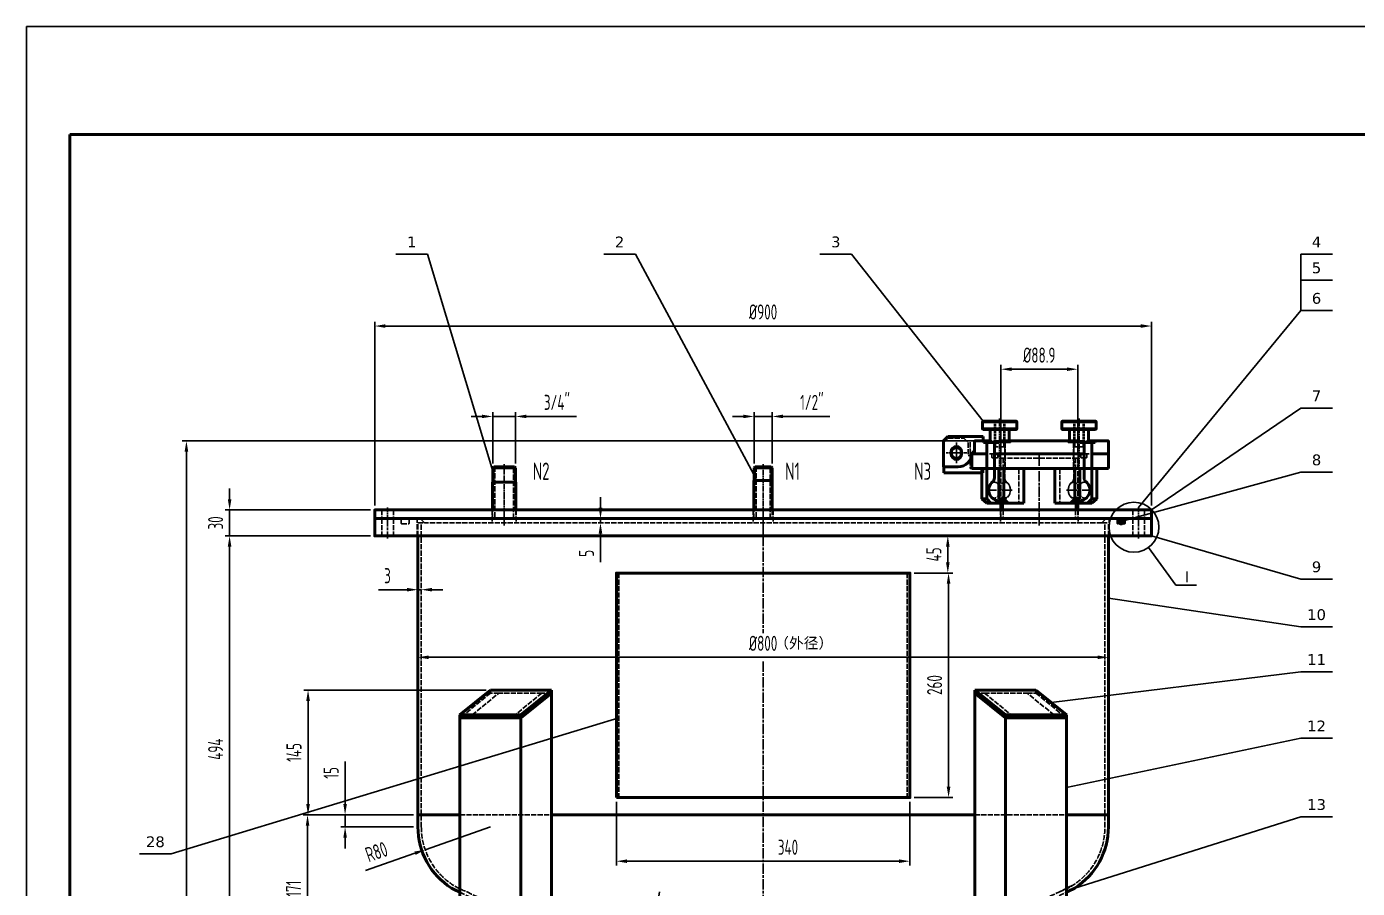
# Model space of a CAD drawing. Header units: millimetres. Extents: x -8455 to -5485, y -2391 to 1814.
# Drawn here: x -8455 to -6914, y 816 to 1814 of the extents above; entities that cross this region are included whole.
import ezdxf
from ezdxf.enums import TextEntityAlignment as Align

# ---------------------------------------------------------------- set-up
doc = ezdxf.new("R2010")
doc.units = ezdxf.units.MM
for name, pattern in [('AM_ISO02W050', [7.5, 6, -1.5]), ('AM_ISO02W050x2', [3.75, 3, -0.75]), ('AM_ISO08W050', [18, 12, -1.5, 3, -1.5]), ('AM_ISO08W050x2', [9, 6, -0.75, 1.5, -0.75])]:
    doc.linetypes.add(name, pattern=pattern)
doc.layers.add('4', color=3, linetype='Continuous')
doc.layers.add('ET', color=7, linetype='Continuous')
for name, color, linetype, lineweight in [('AM_0', 7, 'Continuous', 50), ('AM_0N', 7, 'Continuous', 50), ('AM_3', 6, 'AM_ISO02W050', 25), ('AM_3N', 6, 'AM_ISO02W050', 25), ('AM_4', 3, 'Continuous', 25), ('AM_5', 3, 'Continuous', 25), ('AM_7', 4, 'AM_ISO08W050', 25), ('AM_7N', 4, 'AM_ISO08W050', 25)]:
    doc.layers.add(name, color=color, linetype=linetype, lineweight=lineweight)
doc.styles.add('CT', font='verdana.ttf')
doc.styles.get("Standard").update_dxf_attribs({"font": 'isocp.shx', "width": 0.7})
doc.dimstyles.new('AM_ISO', dxfattribs={"dimtxt": 3.5, "dimasz": 2.5, "dimexe": 1, "dimexo": 1, "dimgap": 1.5, "dimtad": 1, "dimdsep": 46, "dimtxsty": 'Standard', "dimcen": 0, "dimclrd": 256, "dimclre": 256, "dimclrt": 2, "dimadec": 0, "dimazin": 2, "dimtp": 0.1, "dimtm": 0.1, "dimtfac": 0.71, "dimtdec": 3, "dimtmove": 0, "dimatfit": 3, "dimfxl": 0, "dimlwd": -1, "dimlwe": -1, "dimarcsym": 0})
doc.dimstyles.new('AM_ISO$4', dxfattribs={"dimtxt": 3.5, "dimasz": 2.5, "dimexe": 1, "dimexo": 1, "dimgap": 1.5, "dimtad": 1, "dimtoh": 1, "dimdsep": 46, "dimtxsty": 'Standard', "dimcen": 0, "dimclrd": 256, "dimclre": 256, "dimclrt": 2, "dimadec": 0, "dimazin": 2, "dimtp": 0.1, "dimtm": 0.1, "dimtfac": 0.71, "dimtofl": 0, "dimtmove": 0, "dimatfit": 3, "dimfxl": 0, "dimlwd": -1, "dimlwe": -1, "dimarcsym": 0})

# ---------------------------------------------------------------- blocks, each defined once
blk = doc.blocks.new('deckel_ans')
at = {"layer": 'AM_0'}
blk.add_line((397.5, 0), (-397.5, 0), dxfattribs=at)
for points in [[(-450, 0), (-450, 10), (450, 10), (450, 0), (397.5, 0)], [(-397.5, 0), (-450, 0)]]:
    blk.add_lwpolyline(points, dxfattribs=at)
at = {"layer": 'AM_3'}
for p, q in [((-441.75, 10), (-441.75, 0)), ((-428.25, 10), (-428.25, 0)), ((-314, 10), (-314, -5)), ((-286, 10), (-286, -5)), ((-11.5, 10), (-11.5, -5)), ((11.5, 10), (11.5, -5)), ((275, 10), (275, -5)), ((365, 10), (365, -5)), ((428.25, 10), (428.25, 0)), ((441.75, 10), (441.75, 0))]:
    blk.add_line(p, q, dxfattribs=at)
blk.add_lwpolyline([(397.5, 0), (392.5, -5), (-392.5, -5), (-397.5, 0)], dxfattribs=at)
at = {"layer": 'AM_7', "linetype": 'AM_ISO08W050x2'}
for p, q in [((-435, 13), (-435, -3)), ((-300, -8), (-300, 12.73)), ((0, 13), (0, -8)), ((320, 13), (320, -8)), ((435, 13), (435, -3))]:
    blk.add_line(p, q, dxfattribs=at)
blk = doc.blocks.new('nippel3-4_ansAN74062')
at = {"layer": 'AM_0'}
for p, q in [((-13.2205, 58.65), (-11.8705, 60)), ((-13.2205, 58.65), (13.2205, 58.65)), ((-13.2205, 42), (-13.2205, 58.65)), ((-11.8705, 60), (11.8705, 60)), ((11.8705, 60), (13.2205, 58.65)), ((13.2205, 58.65), (13.2205, 42))]:
    blk.add_line(p, q, dxfattribs=at)
blk.add_lwpolyline([(-13.45, 10), (-13.45, 42), (13.45, 42), (13.45, 10)], dxfattribs=at)
at = {"layer": 'AM_3'}
for p, q in [((-10.85, 60), (-10.85, 0)), ((10.85, 0), (10.85, 60))]:
    blk.add_line(p, q, dxfattribs=at)
for points in [[(-13.45, 0), (-13.45, 10)], [(13.45, 10), (13.45, 0)]]:
    blk.add_lwpolyline(points, dxfattribs=at)
at = {"layer": 'AM_4'}
for p, q in [((-12.058945, 59.811555), (-12.058945, 42)), ((12.058945, 59.811555), (12.058945, 42))]:
    blk.add_line(p, q, dxfattribs=at)
at = {"layer": 'AM_7', "linetype": 'AM_ISO08W050x2'}
blk.add_line((0, -2.002261), (0, 63), dxfattribs=at)
blk = doc.blocks.new('nippel1-2_ans8N74062')
at = {"layer": 'AM_0'}
for p, q in [((-10.4775, 58.65), (-9.1275, 60)), ((-10.4775, 58.65), (10.4775, 58.65)), ((-10.4775, 44), (-10.4775, 58.65)), ((-9.1275, 60), (9.1275, 60)), ((9.1275, 60), (10.4775, 58.65)), ((10.4775, 58.65), (10.4775, 44))]:
    blk.add_line(p, q, dxfattribs=at)
blk.add_lwpolyline([(-10.65, 10), (-10.65, 44), (10.65, 44), (10.65, 10)], dxfattribs=at)
at = {"layer": 'AM_3'}
for p, q in [((-8.05, 60), (-8.05, 0)), ((8.05, 0), (8.05, 60))]:
    blk.add_line(p, q, dxfattribs=at)
for points in [[(-10.65, 0), (-10.65, 10)], [(10.65, 10), (10.65, 0)]]:
    blk.add_lwpolyline(points, dxfattribs=at)
at = {"layer": 'AM_4'}
for p, q in [((-9.315945, 59.811555), (-9.315945, 44)), ((9.315945, 59.811555), (9.315945, 44))]:
    blk.add_line(p, q, dxfattribs=at)
at = {"layer": 'AM_7', "linetype": 'AM_ISO08W050x2'}
blk.add_line((0, -3.698493), (0, 63), dxfattribs=at)
blk = doc.blocks.new('flanschoben_ansI774062')
at = {"layer": 'AM_0'}
blk.add_lwpolyline([(-450, 0), (-450, -20), (450, -20), (450, 0)], dxfattribs=at)
at = {"layer": 'AM_3'}
for p, q in [((-441.75, 0), (-441.75, -20)), ((-428.25, 0), (-428.25, -20)), ((-401, -20), (-401, 0)), ((401, -20), (401, 0)), ((428.25, 0), (428.25, -20)), ((441.75, 0), (441.75, -20)), ((-419.5, -0.2), (-419.5, -5.25)), ((-418.75, -6), (-410.75, -6)), ((-410, -5.25), (-410, -0.2)), ((410, -5.25), (410, -0.2)), ((418.75, -6), (410.75, -6)), ((419.5, -0.2), (419.5, -5.25))]:
    blk.add_line(p, q, dxfattribs=at)
blk.add_lwpolyline([(397.5, 0), (-397.5, 0)], dxfattribs=at)
for centre, radius, start, end in [((-419.7, -0.2), 0.2, 0, 90), ((-418.75, -5.25), 0.75, 180, 270), ((-410.75, -5.25), 0.75, 270, 0), ((-409.8, -0.2), 0.2, 90, 180), ((409.8, -0.2), 0.2, 0, 90), ((410.75, -5.25), 0.75, 180, 270), ((418.75, -5.25), 0.75, 270, 0), ((419.7, -0.2), 0.2, 90, 180)]:
    blk.add_arc(centre, radius, start, end, dxfattribs=at)
at = {"layer": 'AM_7'}
for p, q in [((-435, 3), (-435, -23)), ((0, -23), (0, 3)), ((435, 3), (435, -23))]:
    blk.add_line(p, q, dxfattribs=at)
blk = doc.blocks.new('beh鋖ter_ansKGA4062')
at = {"layer": 'AM_0'}
for p, q in [((-400, -338), (-400, -15)), ((400, -338), (400, -15)), ((-400, -338), (-351.3, -338)), ((-400, -352), (-400, -338)), ((-245.3, -338), (245.3, -338)), ((351.3, -338), (400, -338)), ((400, -352), (400, -338))]:
    blk.add_line(p, q, dxfattribs=at)
for centre, radius, start, end in [((-316, -352), 84, 180, 237.536), ((316, -352), 84, 302.464, 0), ((0, 291), 800, 243.169, 243.9491), ((0, 291), 800, 296.0509, 296.831), ((0, 291), 800, 252.1464, 287.8536)]:
    blk.add_arc(centre, radius, start, end, dxfattribs=at)
at = {"layer": 'AM_3'}
for p, q in [((-400, 0), (-392.5, 0)), ((-400, -15), (-400, 0)), ((-396, -338), (-396, 0)), ((392.5, 0), (400, 0)), ((396, -338), (396, 0)), ((400, -15), (400, 0)), ((-396, -352), (-396, -338)), ((-351.3, -338), (-245.3, -338)), ((245.3, -338), (351.3, -338)), ((396, -352), (396, -338))]:
    blk.add_line(p, q, dxfattribs=at)
for centre, radius, start, end in [((-316, -352), 80, 180, 250.2601), ((316, -352), 80, 289.7399, 0), ((0, 291), 800, 243.9491, 252.1464), ((0, 291), 796, 244.4734, 296.8167), ((0, 291), 800, 287.8536, 296.0509)]:
    blk.add_arc(centre, radius, start, end, dxfattribs=at)
at = {"layer": 'AM_7'}
for p, q in [((0, 3), (0, -127.8)), ((0, -160.5), (0, -512))]:
    blk.add_line(p, q, dxfattribs=at)
blk = doc.blocks.new('tafel_ans')
at = {"layer": 'AM_0'}
blk.add_lwpolyline([(-170, -260), (170, -260), (170, 0), (-170, 0)], close=True, dxfattribs=at)
at = {"layer": 'AM_3'}
for p, q in [((-167, 0), (-167, -260)), ((167, 0), (167, -260))]:
    blk.add_line(p, q, dxfattribs=at)
blk = doc.blocks.new('fuss_ans')
at = {"layer": 'AM_0'}
for p, q in [((74.2, 1105.5), (3.5, 1105.5)), ((3.5, 1105.5), (3.5, 1102)), ((3.5, 1105.5), (38.9, 1076.6)), ((3.5, 1073.1), (3.5, 1102)), ((3.5, 1102), (38.9, 1073.1)), ((109.6, 1076.6), (74.2, 1105.5)), ((3.5, 1073.1), (3.5, 28)), ((38.9, 1076.6), (109.6, 1076.6)), ((38.9, 1073.1), (38.9, 1076.6)), ((38.9, 1073.1), (38.9, 12)), ((109.6, 1073.1), (38.9, 1073.1)), ((45.7, 1076.6), (95.3, 1076.6)), ((109.6, 1073.1), (109.6, 1076.6)), ((109.6, 12), (109.6, 1073.1)), ((3.5, 12), (109.6, 12)), ((7.1, 12), (7.1, 0))]:
    blk.add_line(p, q, dxfattribs=at)
blk.add_lwpolyline([(-28.3, 12), (141.4, 12), (141.4, 0), (-28.3, 0)], close=True, dxfattribs=at)
at = {"layer": 'AM_3'}
for p, q in [((3.5, 1102), (14.6, 1102)), ((14.6, 1102), (45.7, 1076.6)), ((14.6, 1102), (64.2, 1102)), ((95.3, 1076.6), (64.2, 1102)), ((64.2, 1102), (74.2, 1102)), ((74.2, 1105.5), (74.2, 1102)), ((74.2, 1102), (109.6, 1073.1)), ((3.5, 28), (3.5, 12)), ((106.1, 12), (106.1, 0))]:
    blk.add_line(p, q, dxfattribs=at)
at = {"layer": 'AM_7', "linetype": 'AM_ISO08W050x2'}
for p, q in [((0, 15), (0, -3)), ((113.1, 15), (113.1, -3))]:
    blk.add_line(p, q, dxfattribs=at)
blk = doc.blocks.new('fuss_ansFS88062')
at = {"layer": 'AM_0'}
for p, q in [((74.2, 1105.5), (3.5, 1105.5)), ((3.5, 1105.5), (3.5, 1102)), ((3.5, 1105.5), (38.9, 1076.6)), ((3.5, 1073.1), (3.5, 1102)), ((3.5, 1102), (38.9, 1073.1)), ((109.6, 1076.6), (74.2, 1105.5)), ((3.5, 1073.1), (3.5, 28)), ((38.9, 1076.6), (109.6, 1076.6)), ((38.9, 1073.1), (38.9, 1076.6)), ((38.9, 1073.1), (38.9, 12)), ((109.6, 1073.1), (38.9, 1073.1)), ((45.7, 1076.6), (95.3, 1076.6)), ((109.6, 1073.1), (109.6, 1076.6)), ((109.6, 780.9), (109.6, 1073.1)), ((109.6, 12), (109.6, 747.1)), ((3.5, 12), (109.6, 12)), ((7.1, 12), (7.1, 0))]:
    blk.add_line(p, q, dxfattribs=at)
blk.add_lwpolyline([(-28.3, 12), (141.4, 12), (141.4, 0), (-28.3, 0)], close=True, dxfattribs=at)
at = {"layer": 'AM_3'}
for p, q in [((3.5, 1102), (14.6, 1102)), ((14.6, 1102), (45.7, 1076.6)), ((14.6, 1102), (64.2, 1102)), ((95.3, 1076.6), (64.2, 1102)), ((64.2, 1102), (74.2, 1102)), ((74.2, 1105.5), (74.2, 1102)), ((74.2, 1102), (109.6, 1073.1)), ((109.6, 747.1), (109.6, 780.9)), ((3.5, 28), (3.5, 12)), ((106.1, 12), (106.1, 0))]:
    blk.add_line(p, q, dxfattribs=at)
at = {"layer": 'AM_7', "linetype": 'AM_ISO08W050x2'}
for p, q in [((0, 15), (0, -3)), ((113.1, 15), (113.1, -3))]:
    blk.add_line(p, q, dxfattribs=at)
blk = doc.blocks.new('mutter')
at = {"layer": 'AM_0'}
for p, q in [((-20, 24), (20, 24)), ((20, 16), (-20, 16)), ((-11, 15), (-11, 0)), ((11, 2), (11, 15))]:
    blk.add_line(p, q, dxfattribs=at)
blk.add_lwpolyline([(-19, 15), (19, 15), (20, 16), (20, 24), (19, 25), (-19, 25), (-20, 24), (-20, 16)], close=True, dxfattribs=at)
at = {"layer": 'AM_3'}
blk.add_line((11, 0), (11, 2), dxfattribs=at)
blk = doc.blocks.new('einlass_ans0N74062')
at = {"layer": 'AM_0'}
for p, q in [((65.1, 95), (106.1, 95)), ((65.1, 90), (65.1, 95)), ((106.1, 95), (111.1, 90)), ((-80, 90), (-80, 75)), ((-64.7, 88), (-64.7, 90)), ((-64.7, 88), (-47, 88)), ((-61, 88), (-61, 75)), ((-51.8, 88), (-51.8, 75)), ((-47, 88), (-47, 90)), ((47, 88), (47, 90)), ((64.7, 88), (47, 88)), ((51.8, 88), (51.8, 75)), ((57, 90), (75.1, 90)), ((61, 88), (61, 75)), ((64.7, 88), (64.7, 90)), ((75.1, 77), (75.1, 90)), ((90.1, 77.5), (90.1, 74.5)), ((102.1, 77.5), (102.1, 74.5)), ((111.1, 90), (111.1, 60)), ((-61, 75), (-80, 75)), ((-80, 75), (-80, 58)), ((-61, 75), (-61, 58)), ((-51.8, 75), (-51.8, 58)), ((51.8, 75), (51.8, 58)), ((78.2, 75), (61, 75)), ((61, 75), (61, 58)), ((78.1, 77), (75.1, 77)), ((78.1, 76), (78.1, 77)), ((78.1, 73), (78.1, 58)), ((-80, 58), (78.1, 58)), ((-66.7, 58), (-66.7, 23)), ((-61, 58), (-61, 23)), ((-46.9, 58), (-46.9, 23)), ((-41.2, 58), (-41.2, 23)), ((-17.9, 18), (-17.9, 58)), ((17.9, 18), (17.9, 58)), ((41.2, 58), (41.2, 23)), ((46.9, 58), (46.9, 23)), ((61, 58), (61, 23)), ((78.1, 58), (65.6, 58)), ((65.6, 58), (65.6, 53)), ((65.6, 53), (110.6, 53)), ((66.7, 58), (66.7, 23)), ((111.1, 60), (94.1, 60)), ((110.6, 53), (110.6, 60)), ((-66.7, 23), (-61, 18)), ((-61, 23), (-66.7, 23)), ((-61, 23), (-56, 18)), ((-61, 18), (-41.2, 18)), ((-41.2, 23), (-46.9, 23)), ((-46.9, 23), (-41.2, 18)), ((-41.2, 23), (-36.2, 18)), ((-41.2, 18), (-17.9, 18)), ((41.2, 18), (17.9, 18)), ((41.2, 23), (36.2, 18)), ((46.9, 23), (41.2, 18)), ((41.2, 23), (46.9, 23)), ((61, 18), (41.2, 18)), ((61, 23), (56, 18)), ((61, 23), (66.7, 23)), ((66.7, 23), (61, 18))]:
    blk.add_line(p, q, dxfattribs=at)
for points in [[(-57, 90), (-80, 90), (-80, 75), (-61, 75)], [(47, 90), (-47, 90)], [(-51.8, 75), (51.8, 75)], [(-44.5, 18), (-44.5, 10)], [(44.5, 10), (44.5, 18)]]:
    blk.add_lwpolyline(points, dxfattribs=at)
blk.add_circle((96.1, 76), 6, dxfattribs=at)
for centre, radius, start, end in [((96.1, 77.5), 6, 0, 180), ((94.1, 76), 16, 180, 270), ((96.1, 74.5), 6, 180, 0), ((-46, 33), 12.5, 164.0845, 195.9156), ((-46, 33), 12.5, 164.0845, 195.9156), ((-46, 33), 12.5, 130.4357, 164.0845), ((-46, 33), 12.5, 164.0844, 164.0845), ((46, 33), 12.5, 15.9155, 49.5643), ((46, 33), 12.5, 15.9155, 15.9156), ((46, 33), 12.5, 344.0844, 15.9155), ((46, 33), 12.5, 344.0844, 15.9155), ((-46, 33), 12.5, 195.9156, 278.6506), ((46, 33), 12.5, 261.3494, 344.0844)]:
    blk.add_arc(centre, radius, start, end, dxfattribs=at)
at = {"layer": 'AM_0N'}
for p, q in [((-52, 83), (-52, 88)), ((-52, 83), (-52, 81.9)), ((-52, 81.9), (-52, 47.1)), ((52, 83), (52, 88)), ((52, 83), (52, 81.9)), ((52, 81.9), (52, 47.1))]:
    blk.add_line(p, q, dxfattribs=at)
for centre, start, end in [((-58, 47.1), 310.4398, 0), ((58, 47.1), 180, 229.5602)]:
    blk.add_arc(centre, 6, start, end, dxfattribs=at)
at = {"layer": 'AM_3'}
for p, q in [((87.6, 93), (82.6, 88)), ((105.6, 93), (87.6, 93)), ((110.6, 88), (105.6, 93)), ((-50.9, 83), (-52, 81.9)), ((-40, 83), (-52, 83)), ((-50.9, 83), (-50.9, 88)), ((-47, 88), (-33.5, 88)), ((-41, 83), (-41, 88)), ((-41, 83), (-40, 81.9)), ((-40, 83), (-40, 88)), ((-40, 83), (-40, 81.9)), ((-40, 81.9), (-40, 47.1)), ((-39.5, 88), (-39.5, 58)), ((-33.5, 88), (-33.5, 90)), ((33.5, 88), (33.5, 90)), ((47, 88), (33.5, 88)), ((39.5, 88), (39.5, 58)), ((40, 83), (40, 88)), ((40, 83), (52, 83)), ((41, 83), (40, 81.9)), ((40, 83), (40, 81.9)), ((40, 81.9), (40, 47.1)), ((41, 83), (41, 88)), ((50.9, 83), (50.9, 88)), ((50.9, 83), (52, 81.9)), ((82.6, 88), (82.6, 73)), ((110.6, 60), (110.6, 88)), ((-51.8, 75), (-61, 75)), ((-55, 74.8), (-55, 71.2)), ((-54.2, 70.5), (-48.7, 70.5)), ((-48, 71.2), (-48, 74.8)), ((-45, 75), (-45, 58)), ((-41.9, 70), (-41.9, 0)), ((41.9, 70), (41.9, 0)), ((45, 75), (45, 58)), ((48, 71.2), (48, 74.8)), ((54.3, 70.5), (48.8, 70.5)), ((51.8, 75), (61, 75)), ((55, 74.8), (55, 71.2)), ((82.6, 73), (78.1, 73)), ((80, 75), (80, 58)), ((-23.6, 58), (-23.6, 18)), ((23.6, 58), (23.6, 18)), ((78.1, 58), (80, 58))]:
    blk.add_line(p, q, dxfattribs=at)
for points in [[(-47, 90), (-57, 90)], [(47, 90), (57, 90)], [(78.2, 75), (80, 75), (80, 90), (75.1, 90)], [(44.5, 18), (44.5, 70), (-44.5, 70), (-44.5, 18)], [(-44.5, 10), (-44.5, 0)], [(44.5, 0), (44.5, 10)]]:
    blk.add_lwpolyline(points, dxfattribs=at)
for centre, radius, start, end in [((-55.2, 74.8), 0.2, 0, 90), ((-54.2, 71.2), 0.75, 180, 270), ((-48.7, 71.2), 0.75, 270, 0), ((-47.8, 74.8), 0.2, 90, 180), ((47.8, 74.8), 0.2, 0, 90), ((48.8, 71.2), 0.75, 180, 270), ((54.3, 71.2), 0.75, 270, 0), ((55.2, 74.8), 0.2, 90, 180), ((-34, 47.1), 6, 180, 229.5602), ((34, 47.1), 6, 310.4398, 360), ((-46, 33), 12.5, 16.8223, 49.5602), ((-46, 33), 12.5, 344.0844, 16.8223), ((-46, 33), 12.5, 344.0838, 15.9156), ((46, 33), 12.5, 163.1777, 195.9156), ((46, 33), 12.5, 164.0844, 195.9162), ((46, 33), 12.5, 130.4398, 163.1777), ((-46, 33), 12.5, 278.6506, 344.0838), ((46, 33), 12.5, 195.9162, 261.3494)]:
    blk.add_arc(centre, radius, start, end, dxfattribs=at)
for centre in [(-52, 33), (-40, 33)]:
    blk.add_ellipse(centre, major_axis=(0, 9.17), ratio=0.707107, dxfattribs=at)
at = {"layer": 'AM_3', "extrusion": (0, 0, -1)}
for centre in [(40, 33), (52, 33)]:
    blk.add_ellipse(centre, major_axis=(0, 9.17), ratio=0.707107, dxfattribs=at)
at = {"layer": 'AM_3N', "linetype": 'AM_ISO02W050x2'}
for p, q in [((-52, 111.9), (-50.9, 113)), ((-52, 88), (-52, 111.9)), ((-40, 111.9), (-52, 111.9)), ((-50.9, 88), (-50.9, 113)), ((-41, 88), (-41, 113)), ((-40, 111.9), (-41, 113)), ((-40, 88), (-40, 111.9)), ((40, 111.9), (41, 113)), ((40, 111.9), (52, 111.9)), ((40, 88), (40, 111.9)), ((41, 88), (41, 113)), ((52, 111.9), (50.9, 113)), ((50.9, 88), (50.9, 113)), ((52, 88), (52, 111.9))]:
    blk.add_line(p, q, dxfattribs=at)
at = {"layer": 'AM_7', "linetype": 'AM_ISO08W050x2'}
for q in [(96.1, 88), (84.1, 76), (108.1, 76), (96.1, 64)]:
    blk.add_line((96.1, 76), q, dxfattribs=at)
at = {"layer": 'AM_7'}
for p, q in [((0, 73), (0, -3)), ((-61.5, 33), (-30.5, 33.1)), ((61.5, 33), (30.5, 33.1))]:
    blk.add_line(p, q, dxfattribs=at)
at = {"layer": 'AM_7N', "linetype": 'AM_ISO08W050x2'}
for p, q in [((-46, 17.5), (-46, 116)), ((46, 17.5), (46, 116))]:
    blk.add_line(p, q, dxfattribs=at)
at = {"layer": 'AM_0'}
blk.add_blockref('mutter', (-46, 88), dxfattribs=at)
at = {"layer": 'AM_0', "xscale": -1}
blk.add_blockref('mutter', (46, 88), dxfattribs=at)
blk = doc.blocks.new('*D46')
at = {"layer": 'AM_5'}
for p, q in [((-7326.6, 1318.8), (-7326.6, 1421.8)), ((-7237.7, 1318.8), (-7237.7, 1421.8)), ((-7314.1, 1416.8), (-7250.2, 1416.8))]:
    blk.add_line(p, q, dxfattribs=at)
for points in [[(-7314.1, 1418.9), (-7314.1, 1414.7), (-7326.6, 1416.8)], [(-7250.2, 1418.9), (-7250.2, 1414.7), (-7237.7, 1416.8)]]:
    blk.add_solid(points, dxfattribs=at)
at = {"layer": 'Defpoints', "color": 0}
for p in [(-7237.7, 1416.8), (-7326.6, 1313.8), (-7237.7, 1313.8)]:
    blk.add_point(p, dxfattribs=at)
at = {"layer": 'AM_5', "color": 2, "insert": (-7282.2, 1433.1), "char_height": 17.5, "attachment_point": 5}
blk.add_mtext('%%c88.9', dxfattribs=at)
blk = doc.blocks.new('*D47')
at = {"layer": 'AM_5'}
blk.add_line((-7989.7, 1083.2), (-7214.7, 1083.2), dxfattribs=at)
for points in [[(-7989.7, 1085.3), (-7989.7, 1081.1), (-8002.2, 1083.2)], [(-7214.7, 1085.3), (-7214.7, 1081.1), (-7202.2, 1083.2)]]:
    blk.add_solid(points, dxfattribs=at)
at = {"layer": 'Defpoints', "color": 0}
for p in [(-8002.2, 1083.2), (-7202.2, 1083.2), (-7202.2, 1083.2)]:
    blk.add_point(p, dxfattribs=at)
at = {"layer": 'AM_5', "color": 2, "insert": (-7602.2, 1099.4), "char_height": 17.5, "attachment_point": 5}
blk.add_mtext('%%c800', dxfattribs=at)
blk = doc.blocks.new('*D48')
at = {"layer": 'AM_5'}
for p, q in [((-8052.2, 1258.8), (-8052.2, 1471.8)), ((-8039.7, 1466.8), (-7164.7, 1466.8)), ((-7152.2, 1258.8), (-7152.2, 1471.8))]:
    blk.add_line(p, q, dxfattribs=at)
for points in [[(-8039.7, 1468.9), (-8039.7, 1464.7), (-8052.2, 1466.8)], [(-7164.7, 1468.9), (-7164.7, 1464.7), (-7152.2, 1466.8)]]:
    blk.add_solid(points, dxfattribs=at)
at = {"layer": 'Defpoints', "color": 0}
for p in [(-7152.2, 1466.8), (-8052.2, 1253.8), (-7152.2, 1253.8)]:
    blk.add_point(p, dxfattribs=at)
at = {"layer": 'AM_5', "color": 2, "insert": (-7602.2, 1483.1), "char_height": 17.5, "attachment_point": 5}
blk.add_mtext('%%c900', dxfattribs=at)
blk = doc.blocks.new('*D49')
at = {"layer": 'AM_5'}
for p, q in [((-7625.1, 1362.1), (-7637.6, 1362.1)), ((-7612.6, 1307.5), (-7612.6, 1367.1)), ((-7612.6, 1362.1), (-7591.7, 1362.1)), ((-7591.7, 1307.5), (-7591.7, 1367.1)), ((-7579.2, 1362.1), (-7524.7, 1362.1))]:
    blk.add_line(p, q, dxfattribs=at)
for points in [[(-7625.1, 1364.2), (-7625.1, 1360.1), (-7612.6, 1362.1)], [(-7579.2, 1364.2), (-7579.2, 1360.1), (-7591.7, 1362.1)]]:
    blk.add_solid(points, dxfattribs=at)
at = {"layer": 'Defpoints', "color": 0}
for p in [(-7591.7, 1362.1), (-7612.6, 1302.5), (-7591.7, 1302.5)]:
    blk.add_point(p, dxfattribs=at)
at = {"layer": 'AM_5', "color": 2, "insert": (-7545.7, 1378.4), "char_height": 17.5, "attachment_point": 5}
blk.add_mtext('1/2"', dxfattribs=at)
blk = doc.blocks.new('*D50')
at = {"layer": 'AM_5'}
for p, q in [((-7927.9, 1362.1), (-7940.4, 1362.1)), ((-7915.4, 1307.5), (-7915.4, 1367.1)), ((-7915.4, 1362.1), (-7888.9, 1362.1)), ((-7888.9, 1307.5), (-7888.9, 1367.1)), ((-7876.4, 1362.1), (-7818.3, 1362.1))]:
    blk.add_line(p, q, dxfattribs=at)
for points in [[(-7927.9, 1364.2), (-7927.9, 1360.1), (-7915.4, 1362.1)], [(-7876.4, 1364.2), (-7876.4, 1360.1), (-7888.9, 1362.1)]]:
    blk.add_solid(points, dxfattribs=at)
at = {"layer": 'Defpoints', "color": 0}
for p in [(-7888.9, 1362.1), (-7915.4, 1302.5), (-7888.9, 1302.5)]:
    blk.add_point(p, dxfattribs=at)
at = {"layer": 'AM_5', "color": 2, "insert": (-7841.1, 1378.4), "char_height": 17.5, "attachment_point": 5}
blk.add_mtext('3/4"', dxfattribs=at)
blk = doc.blocks.new('*D55')
at = {"layer": 'AM_5'}
for p, q in [((-7362.3, 1333.8), (-8275.3, 1333.8)), ((-8270.3, 1321.3), (-8270.3, -283.7)), ((-8077.2, -296.2), (-8275.3, -296.2))]:
    blk.add_line(p, q, dxfattribs=at)
for points in [[(-8272.4, 1321.3), (-8268.2, 1321.3), (-8270.3, 1333.8)], [(-8272.4, -283.7), (-8268.2, -283.7), (-8270.3, -296.2)]]:
    blk.add_solid(points, dxfattribs=at)
at = {"layer": 'Defpoints', "color": 0}
for p in [(-7357.3, 1333.8), (-8270.3, -296.2), (-8072.2, -296.2)]:
    blk.add_point(p, dxfattribs=at)
at = {"layer": 'AM_5', "color": 2, "insert": (-8286.5, 518.8), "char_height": 17.5, "attachment_point": 5, "rotation": 90}
blk.add_mtext('1630', dxfattribs=at)
blk = doc.blocks.new('*D56')
at = {"layer": 'AM_5'}
for p, q in [((-8220.3, 1266.3), (-8220.3, 1278.8)), ((-8057.2, 1253.8), (-8225.3, 1253.8)), ((-8220.3, 1253.8), (-8220.3, 1223.8)), ((-8057.2, 1223.8), (-8225.3, 1223.8)), ((-8220.3, 1211.3), (-8220.3, 1198.8))]:
    blk.add_line(p, q, dxfattribs=at)
for points in [[(-8222.4, 1266.3), (-8218.2, 1266.3), (-8220.3, 1253.8)], [(-8222.4, 1211.3), (-8218.2, 1211.3), (-8220.3, 1223.8)]]:
    blk.add_solid(points, dxfattribs=at)
at = {"layer": 'Defpoints', "color": 0}
for p in [(-8052.2, 1253.8), (-8220.3, 1223.8), (-8052.2, 1223.8)]:
    blk.add_point(p, dxfattribs=at)
at = {"layer": 'AM_5', "color": 2, "insert": (-8236.5, 1238.8), "char_height": 17.5, "attachment_point": 5, "rotation": 90}
blk.add_mtext('30', dxfattribs=at)
blk = doc.blocks.new('*D57')
at = {"layer": 'AM_5'}
for p, q in [((-8057.2, 1223.8), (-8225.3, 1223.8)), ((-8220.3, 1211.3), (-8220.3, 742.3)), ((-7607.2, 729.8), (-8225.3, 729.8))]:
    blk.add_line(p, q, dxfattribs=at)
for points in [[(-8222.4, 1211.3), (-8218.2, 1211.3), (-8220.3, 1223.8)], [(-8222.4, 742.3), (-8218.2, 742.3), (-8220.3, 729.8)]]:
    blk.add_solid(points, dxfattribs=at)
at = {"layer": 'Defpoints', "color": 0}
for p in [(-8052.2, 1223.8), (-8220.3, 729.8), (-7602.2, 729.8)]:
    blk.add_point(p, dxfattribs=at)
at = {"layer": 'AM_5', "color": 2, "insert": (-8236.5, 976.8), "char_height": 17.5, "attachment_point": 5, "rotation": 90}
blk.add_mtext('494', dxfattribs=at)
blk = doc.blocks.new('*D60')
at = {"layer": 'AM_5'}
for p, q in [((-8014.7, 1161.5), (-8047.6, 1161.5)), ((-7998.2, 1161.5), (-8002.2, 1161.5)), ((-7985.7, 1161.5), (-7973.2, 1161.5))]:
    blk.add_line(p, q, dxfattribs=at)
for points in [[(-8014.7, 1163.6), (-8014.7, 1159.4), (-8002.2, 1161.5)], [(-7985.7, 1163.6), (-7985.7, 1159.4), (-7998.2, 1161.5)]]:
    blk.add_solid(points, dxfattribs=at)
at = {"layer": 'Defpoints', "color": 0}
for p in [(-8002.2, 1161.5), (-8002.2, 1161.5), (-7998.2, 1161.5)]:
    blk.add_point(p, dxfattribs=at)
at = {"layer": 'AM_5', "color": 2, "insert": (-8037.4, 1177.7), "char_height": 17.5, "attachment_point": 5}
blk.add_mtext('3', dxfattribs=at)
blk = doc.blocks.new('*D61')
at = {"layer": 'AM_5'}
for p, q in [((-8007.2, 900.8), (-8135, 900.8)), ((-8130, 888.3), (-8130, 742.3)), ((-7734.6, 729.8), (-8135, 729.8))]:
    blk.add_line(p, q, dxfattribs=at)
for points in [[(-8132, 888.3), (-8127.9, 888.3), (-8130, 900.8)], [(-8132, 742.3), (-8127.9, 742.3), (-8130, 729.8)]]:
    blk.add_solid(points, dxfattribs=at)
at = {"layer": 'Defpoints', "color": 0}
for p in [(-8002.2, 900.8), (-8130, 729.8), (-7729.6, 729.8)]:
    blk.add_point(p, dxfattribs=at)
at = {"layer": 'AM_5', "color": 2, "insert": (-8146.2, 815.3), "char_height": 17.5, "attachment_point": 5, "rotation": 90}
blk.add_mtext('171', dxfattribs=at)
blk = doc.blocks.new('*D87')
at = {"layer": 'AM_5'}
for p, q in [((-7923.1, 1045.3), (-8134.4, 1045.3)), ((-8129.4, 1032.8), (-8129.4, 913.3)), ((-8051.6, 900.8), (-8134.4, 900.8))]:
    blk.add_line(p, q, dxfattribs=at)
for points in [[(-8131.5, 1032.8), (-8127.3, 1032.8), (-8129.4, 1045.3)], [(-8131.5, 913.3), (-8127.3, 913.3), (-8129.4, 900.8)]]:
    blk.add_solid(points, dxfattribs=at)
at = {"layer": 'Defpoints', "color": 0}
for p in [(-7918.1, 1045.3), (-8129.4, 900.8), (-8046.6, 900.8)]:
    blk.add_point(p, dxfattribs=at)
at = {"layer": 'AM_5', "color": 2, "insert": (-8145.7, 973), "char_height": 17.5, "attachment_point": 5, "rotation": 90}
blk.add_mtext('145', dxfattribs=at)
blk = doc.blocks.new('*D104')
at = {"layer": 'AM_5'}
for p, q in [((-7772.2, 915.8), (-7772.2, 842.1)), ((-7432.2, 915.8), (-7432.2, 842.1)), ((-7759.7, 847.1), (-7444.7, 847.1))]:
    blk.add_line(p, q, dxfattribs=at)
for points in [[(-7759.7, 849.2), (-7759.7, 845), (-7772.2, 847.1)], [(-7444.7, 849.2), (-7444.7, 845), (-7432.2, 847.1)]]:
    blk.add_solid(points, dxfattribs=at)
at = {"layer": 'Defpoints', "color": 0}
for p in [(-7772.2, 920.8), (-7432.2, 920.8), (-7432.2, 847.1)]:
    blk.add_point(p, dxfattribs=at)
at = {"layer": 'AM_5', "color": 2, "insert": (-7573.4, 863.3), "char_height": 17.5, "attachment_point": 5}
blk.add_mtext('340', dxfattribs=at)
blk = doc.blocks.new('*D105')
at = {"layer": 'AM_5'}
for p, q in [((-7427.2, 1180.8), (-7382.3, 1180.8)), ((-7387.3, 933.3), (-7387.3, 1168.3)), ((-7427.2, 920.8), (-7382.3, 920.8))]:
    blk.add_line(p, q, dxfattribs=at)
for points in [[(-7389.4, 1168.3), (-7385.2, 1168.3), (-7387.3, 1180.8)], [(-7389.4, 933.3), (-7385.2, 933.3), (-7387.3, 920.8)]]:
    blk.add_solid(points, dxfattribs=at)
at = {"layer": 'Defpoints', "color": 0}
for p in [(-7432.2, 1180.8), (-7387.3, 1180.8), (-7432.2, 920.8)]:
    blk.add_point(p, dxfattribs=at)
at = {"layer": 'AM_5', "color": 2, "insert": (-7403.5, 1051.1), "char_height": 17.5, "attachment_point": 5, "rotation": 90}
blk.add_mtext('260', dxfattribs=at)
blk = doc.blocks.new('*D106')
at = {"layer": 'AM_5'}
for p, q in [((-7422.2, 1223.8), (-7383.2, 1223.8)), ((-7388.2, 1193.3), (-7388.2, 1211.3)), ((-7422.2, 1180.8), (-7383.2, 1180.8))]:
    blk.add_line(p, q, dxfattribs=at)
for points in [[(-7390.3, 1211.3), (-7386.1, 1211.3), (-7388.2, 1223.8)], [(-7390.3, 1193.3), (-7386.1, 1193.3), (-7388.2, 1180.8)]]:
    blk.add_solid(points, dxfattribs=at)
at = {"layer": 'Defpoints', "color": 0}
for p in [(-7427.2, 1223.8), (-7388.2, 1223.8), (-7427.2, 1180.8)]:
    blk.add_point(p, dxfattribs=at)
at = {"layer": 'AM_5', "color": 2, "insert": (-7404.4, 1202.3), "char_height": 17.5, "attachment_point": 5, "rotation": 90}
blk.add_mtext('45', dxfattribs=at)
blk = doc.blocks.new('*D130')
at = {"layer": 'AM_5'}
for p, q in [((-7918.2, 886.8), (-7993.7, 860.4)), ((-8062.8, 836.3), (-8005.5, 856.3))]:
    blk.add_line(p, q, dxfattribs=at)
blk.add_solid([(-8006.2, 858.3), (-8004.8, 854.4), (-7993.7, 860.4)], dxfattribs=at)
at = {"layer": 'Defpoints', "color": 0}
for p in [(-7918.2, 886.8), (-7993.7, 860.4)]:
    blk.add_point(p, dxfattribs=at)
at = {"layer": 'AM_5', "color": 2, "insert": (-8050.1, 857.9), "char_height": 17.5, "attachment_point": 5, "rotation": 19.2589}
blk.add_mtext('R80', dxfattribs=at)
blk = doc.blocks.new('*D131')
at = {"layer": 'AM_5'}
blk.add_line((-7722.2, 811.6), (-7732, 753.1), dxfattribs=at)
blk.add_solid([(-7734, 753.4), (-7729.9, 752.8), (-7734, 740.8)], dxfattribs=at)
at = {"layer": 'Defpoints', "color": 0}
for p in [(-7602.2, 1529.8), (-7734, 740.8)]:
    blk.add_point(p, dxfattribs=at)
at = {"layer": 'AM_5', "color": 2, "insert": (-7742.1, 791.2), "char_height": 17.5, "attachment_point": 5, "rotation": 80.5116}
blk.add_mtext('R800', dxfattribs=at)
blk = doc.blocks.new('*D132')
at = {"layer": 'AM_5'}
for p, q in [((-8086.5, 913.3), (-8086.5, 962.5)), ((-8028.6, 900.8), (-8091.5, 900.8)), ((-8086.5, 886.8), (-8086.5, 900.8)), ((-8007.2, 886.8), (-8091.5, 886.8)), ((-8086.5, 874.3), (-8086.5, 861.8))]:
    blk.add_line(p, q, dxfattribs=at)
for points in [[(-8088.5, 913.3), (-8084.4, 913.3), (-8086.5, 900.8)], [(-8088.5, 874.3), (-8084.4, 874.3), (-8086.5, 886.8)]]:
    blk.add_solid(points, dxfattribs=at)
at = {"layer": 'Defpoints', "color": 0}
for p in [(-8086.5, 900.8), (-8023.6, 900.8), (-8002.2, 886.8)]:
    blk.add_point(p, dxfattribs=at)
at = {"layer": 'AM_5', "color": 2, "insert": (-8102.7, 949.3), "char_height": 17.5, "attachment_point": 5, "rotation": 90}
blk.add_mtext('15', dxfattribs=at)
blk = doc.blocks.new('*D133')
at = {"layer": 'AM_5'}
for p, q in [((-7790.6, 1256.3), (-7790.6, 1268.8)), ((-7790.6, 1243.8), (-7790.6, 1238.8)), ((-7790.6, 1226.3), (-7790.6, 1193.4))]:
    blk.add_line(p, q, dxfattribs=at)
for points in [[(-7792.7, 1256.3), (-7788.5, 1256.3), (-7790.6, 1243.8)], [(-7792.7, 1226.3), (-7788.5, 1226.3), (-7790.6, 1238.8)]]:
    blk.add_solid(points, dxfattribs=at)
at = {"layer": 'Defpoints', "color": 0}
for p in [(-7790.6, 1243.8), (-7790.6, 1238.8), (-7790.6, 1238.8)]:
    blk.add_point(p, dxfattribs=at)
at = {"layer": 'AM_5', "color": 2, "insert": (-7806.9, 1203.6), "char_height": 17.5, "attachment_point": 5, "rotation": 90}
blk.add_mtext('5', dxfattribs=at)

msp = doc.modelspace()

# ---------------------------------------------------------------- hatches: boundary and pattern name
at = {"layer": '4'}
h = msp.add_hatch(dxfattribs=at)
h.set_pattern_fill('ANSI37', color=256, scale=0.3, style=0)
h.set_pattern_definition([(45, (-2937.2128, 442.2656), (-0.6735192, 0.6735192), []), (135, (-2937.2128, 442.2656), (-0.6735192, -0.6735192), [])])
h.paths.add_polyline_path([(-7190.471, 1240.77, 0.335394), (-7188.248, 1237.828), (-7187.413, 1237.828), (-7185.512, 1238.374, 0.22888185), (-7184.355, 1240.77, 1)])

# ---------------------------------------------------------------- linework, layer by layer
for p, q in [((-8027.646, 1550.058), (-7990.961, 1550.058)), ((-7990.961, 1550.058), (-7914.222, 1294.733)), ((-7786.872, 1550.058), (-7750.187, 1550.058)), ((-7750.187, 1550.058), (-7612.813, 1294.733)), ((-7536.356, 1550.058), (-7499.671, 1550.058)), ((-7499.671, 1550.058), (-7347.125, 1356.828)), ((-6979.346, 1550.058), (-6942.661, 1550.058)), ((-6979.346, 1550.058), (-6942.661, 1550.058)), ((-6979.346, 1484.686), (-6979.346, 1550.058)), ((-6979.346, 1519.903), (-6942.661, 1519.903)), ((-7167.163, 1256.828), (-6979.346, 1484.686)), ((-6979.346, 1484.686), (-6942.661, 1484.686)), ((-7152.163, 1253.828), (-6979.346, 1371.885)), ((-6979.346, 1371.885), (-6942.661, 1371.885)), ((-7187.793, 1240.386), (-6979.346, 1297.647)), ((-6979.346, 1297.647), (-6942.661, 1297.647)), ((-7152.163, 1223.828), (-6979.346, 1173.824)), ((-7123.866, 1166.602), (-7155.576, 1210.418)), ((-6979.346, 1173.824), (-6942.661, 1173.824)), ((-7123.866, 1166.602), (-7100.19, 1166.602)), ((-7202.163, 1151.637), (-6979.346, 1118.469)), ((-6979.346, 1118.469), (-6942.661, 1118.469)), ((-7268.506, 1030.858), (-6979.346, 1066.482)), ((-6979.346, 1066.482), (-6942.661, 1066.482)), ((-8287.976, 855.444), (-7769.163, 1013.064)), ((-7250.828, 932.477), (-6979.346, 989.633)), ((-6979.346, 989.633), (-6942.661, 989.633)), ((-7241.075, 815.954), (-6979.346, 898.554)), ((-6979.346, 898.554), (-6942.661, 898.554)), ((-8324.661, 855.444), (-8287.976, 855.444))]:
    msp.add_line(p, q, dxfattribs=at)
msp.add_circle((-7172.518, 1233.828), 28.898, dxfattribs=at)
at = {"layer": 'AM_0'}
msp.add_lwpolyline([(-8405.468, 1688.506), (-8405.468, -2341.494), (-5535.468, -2341.494), (-5535.468, 1688.506)], close=True, dxfattribs=at)
msp.add_circle((-7187.413, 1240.77), 3.058, dxfattribs=at)
at = {"layer": 'AM_5'}
msp.add_lwpolyline([(-8455.468, 1813.506), (-8455.468, -2391.494), (-5485.468, -2391.494), (-5485.468, 1813.506)], close=True, dxfattribs=at)

# ---------------------------------------------------------------- block references
at = {"layer": 'AM_0', "xscale": -1}
for name, p in [('einlass_ans0N74062', (-7282.163, 1243.828)), ('fuss_ansFS88062', (-7843.897, -60.172))]:
    msp.add_blockref(name, p, dxfattribs=at)
at = {"layer": 'AM_0'}
for name, p in [('nippel3-4_ansAN74062', (-7902.163, 1243.828)), ('nippel1-2_ans8N74062', (-7602.163, 1243.828)), ('flanschoben_ansI774062', (-7602.163, 1243.828)), ('beh鋖ter_ansKGA4062', (-7602.163, 1238.828)), ('tafel_ans', (-7602.163, 1180.808)), ('fuss_ans', (-7360.43, -60.172))]:
    msp.add_blockref(name, p, dxfattribs=at)
at = {"layer": 'AM_5'}
msp.add_blockref('deckel_ans', (-7602.163, 1243.828), dxfattribs=at)

# ---------------------------------------------------------------- texts
at = {"layer": 'AM_0', "char_height": 20, "width": 32.4954, "attachment_point": 5}
for s, insert in [('{\\C2;N2}', (-7859.281, 1298.702)), ('{\\C2;N1}', (-7568.105, 1298.702)), ('{\\C2;N3}', (-7417.28, 1298.702))]:
    msp.add_mtext(s, dxfattribs=dict(at, insert=insert))
at = {"layer": 'AM_5', "style": 'CT'}
msp.add_text('（外径）', height=12.5, dxfattribs=at).set_placement((-7555.136, 1099.975), align=Align.MIDDLE)
at = {"layer": 'ET', "style": 'CT'}
for s, p in [('1', (-8009.283, 1564.226)), ('2', (-7768.509, 1564.226)), ('3', (-7517.992, 1564.226)), ('4', (-6960.983, 1564.226)), ('5', (-6960.983, 1534.07)), ('6', (-6960.983, 1498.854)), ('7', (-6960.983, 1386.052)), ('8', (-6960.983, 1311.814)), ('9', (-6960.983, 1187.991)), ('I', (-7110.977, 1176.431)), ('10', (-6960.983, 1132.636)), ('11', (-6960.983, 1080.649)), ('12', (-6960.983, 1003.801)), ('13', (-6960.983, 912.721)), ('28', (-8306.298, 869.612))]:
    msp.add_text(s, height=12.5, dxfattribs=at).set_placement(p, align=Align.MIDDLE)

# ---------------------------------------------------------------- dimensions: what is measured, and where the dimension line sits
at = {"layer": 'AM_5'}
for center, mpoint, picture, middle in [((-7602.163, 1529.828), (-7734.042, 740.772), '*D131', (-7726.058, 788.54)), ((-7918.163, 886.828), (-7993.686, 860.441), '*D130', (-8044.732, 842.606))]:
    dim = msp.add_radius_dim(center=center, mpoint=mpoint, dimstyle='AM_ISO$4', override={"dimscale": 5, "dimtoh": 0, "dimtdec": 3, "dimtofl": 1}, dxfattribs=at)
    dim.commit()
    dim.dimension.update_dxf_attribs({"geometry": picture, "text_midpoint": middle, "dimtype": 164})
for base, p1, p2, text, picture, middle in [((-7152.163, 1466.828), (-8052.163, 1253.828), (-7152.163, 1253.828), '%%c<>', '*D48', (-7602.163, 1483.078)), ((-7237.713, 1416.828), (-7326.613, 1313.828), (-7237.713, 1313.828), '%%c<>', '*D46', (-7282.163, 1433.078)), ((-8002.163, 1161.468), (-7998.163, 1161.468), (-8002.163, 1161.468), '3', '*D60', (-8037.367, 1177.718)), ((-7202.163, 1083.176), (-8002.163, 1083.176), (-7202.163, 1083.176), '%%c<>', '*D47', (-7602.163, 1099.426))]:
    dim = msp.add_linear_dim(base=base, p1=p1, p2=p2, text=text, dimstyle='AM_ISO', override={"dimscale": 5}, dxfattribs=at)
    dim.commit()
    dim.dimension.update_dxf_attribs({"geometry": picture, "text_midpoint": middle})
for base, p1, p2, text, picture, middle in [((-7888.943, 1362.138), (-7915.384, 1302.478), (-7888.943, 1302.478), '3/4"', '*D50', (-7841.13, 1362.138)), ((-7591.686, 1362.138), (-7612.641, 1302.478), (-7591.686, 1302.478), '1/2"', '*D49', (-7545.711, 1362.138))]:
    dim = msp.add_linear_dim(base=base, p1=p1, p2=p2, text=text, dimstyle='AM_ISO', override={"dimscale": 5}, dxfattribs=at)
    dim.commit()
    dim.dimension.update_dxf_attribs({"geometry": picture, "text_midpoint": middle, "dimtype": 160})
for base, p1, p2, picture, middle in [((-8270.292, -296.172), (-7357.288, 1333.828), (-8072.163, -296.172), '*D55', (-8286.542, 518.828)), ((-8220.292, 1223.828), (-8052.163, 1253.828), (-8052.163, 1223.828), '*D56', (-8236.542, 1238.828)), ((-7790.623, 1238.828), (-7790.623, 1243.828), (-7790.623, 1238.828), '*D133', (-7806.873, 1203.624)), ((-8220.292, 729.828), (-8052.163, 1223.828), (-7602.163, 729.828), '*D57', (-8236.542, 976.828))]:
    dim = msp.add_linear_dim(base=base, p1=p1, p2=p2, angle=90, dimstyle='AM_ISO', override={"dimscale": 5}, dxfattribs=at)
    dim.commit()
    dim.dimension.update_dxf_attribs({"geometry": picture, "text_midpoint": middle})
for base, p1, p2, text, picture, middle in [((-7388.171, 1223.828), (-7427.163, 1180.808), (-7427.163, 1223.828), '45', '*D106', (-7388.171, 1202.318)), ((-8086.451, 900.808), (-8002.163, 886.828), (-8023.593, 900.808), '15', '*D132', (-8086.451, 949.254))]:
    dim = msp.add_linear_dim(base=base, p1=p1, p2=p2, angle=90, text=text, dimstyle='AM_ISO', override={"dimscale": 5}, dxfattribs=at)
    dim.commit()
    dim.dimension.update_dxf_attribs({"geometry": picture, "text_midpoint": middle, "dimtype": 160})
dim = msp.add_linear_dim(base=(-7387.285, 1180.808), p1=(-7432.163, 920.808), p2=(-7432.163, 1180.808), angle=90, dimstyle='AM_ISO', override={"dimscale": 5}, dxfattribs=at)
dim.commit()
dim.dimension.update_dxf_attribs({"geometry": '*D105', "text_midpoint": (-7387.285, 1051.131), "dimtype": 160})
for base, p1, p2, text, picture, middle in [((-8129.423, 900.808), (-7918.143, 1045.292), (-8046.567, 900.808), '145', '*D87', (-8145.673, 973.05)), ((-8129.958, 729.828), (-8002.163, 900.808), (-7729.606, 729.828), '171', '*D61', (-8146.208, 815.318))]:
    dim = msp.add_linear_dim(base=base, p1=p1, p2=p2, angle=90, text=text, dimstyle='AM_ISO', override={"dimscale": 5}, dxfattribs=at)
    dim.commit()
    dim.dimension.update_dxf_attribs({"geometry": picture, "text_midpoint": middle})
dim = msp.add_linear_dim(base=(-7432.163, 847.081), p1=(-7772.163, 920.808), p2=(-7432.163, 920.808), dimstyle='AM_ISO', override={"dimscale": 5}, dxfattribs=at)
dim.commit()
dim.dimension.update_dxf_attribs({"geometry": '*D104', "text_midpoint": (-7573.436, 847.081), "dimtype": 160})

doc.saveas('drawing.dxf')
